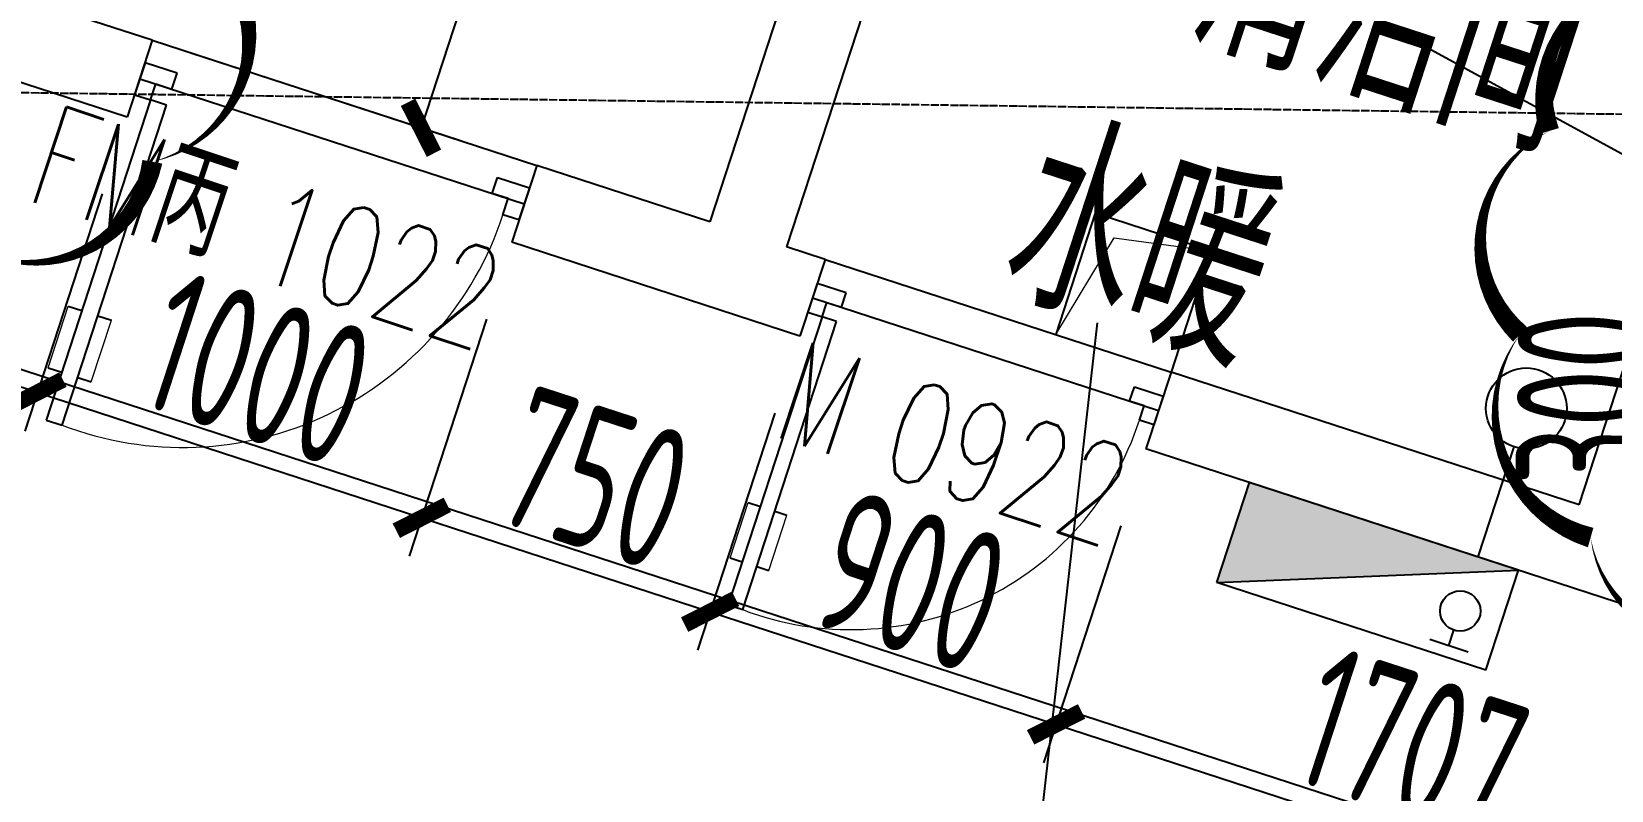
# Model space of a CAD drawing. Header units: millimetres. Extents: x 11639278 to 23698211, y -13072636 to -5537337.
# Drawn here: x 11841909 to 11845816, y -6352087 to -6350209 of the extents above; entities that cross this region are included whole.
import ezdxf
from ezdxf.enums import TextEntityAlignment as Align

# ---------------------------------------------------------------- set-up
doc = ezdxf.new("R2010")
doc.units = ezdxf.units.MM
doc.header["$LTSCALE"] = 10
doc.linetypes.add('A2-RG-AXIS$0$CENTER', pattern=[2, 1.25, -0.25, 0.25, -0.25])
doc.linetypes.add('A2-RG-AXIS$0$DOTE', pattern=[2.4200000000000004, 2, -0.2, 0.02, -0.2])
for name, color, linetype in [('A2-RB-F1$0$A-DIMS-100', 1, 'Continuous'), ('A2-RG-AXIS$0$A-GRID', 1, 'A2-RG-AXIS$0$CENTER'), ('A2-RI-F1$0$0P-FE-FH-P', 41, 'A2-RI-F1$0$YJdef_FE-FH_LINE_F'), ('A2-RI-F1$0$0P-FE-FH-V', 141, 'Continuous'), ('A2-RI-F1$0$0P-FE-HY', 141, 'Continuous'), ('A2-RI-F1$0$A-DOOR', 32, 'Continuous'), ('A2-RI-F1$0$A-HOLE', 2, 'Continuous'), ('A2-RI-F1$0$A-STRS', 50, 'Continuous'), ('A2-RI-F1$0$A-SYMB', 4, 'Continuous'), ('A2-RI-F1$0$A-SYMB-AREA', 4, 'Continuous'), ('A2-RI-F1$0$A-SYMB-DOOR', 4, 'Continuous'), ('A2-RI-F1$0$A-SYMB-NAME', 4, 'Continuous'), ('A2-RI-F1$0$A-WALL', 7, 'Continuous')]:
    doc.layers.add(name, color=color, linetype=linetype)
doc.layers.add('A2-RI-F1$0$A-DETL-LLIN', color=3, linetype='Continuous', lineweight=5)
doc.styles.add('A2-RB-F1$0$XD2008', font='hzs.shx', dxfattribs={"width": 0.7, "bigfont": 'hztxt.shx'})
doc.styles.add('A2-RI-F1$0$ECADI', font='hzs.shx', dxfattribs={"width": 0.7, "bigfont": 'hztxt.shx'})
doc.styles.add('A2-RI-F1$0$ECADI-TXT', font='simplex.shx', dxfattribs={"bigfont": 'hztxt.shx'})
doc.styles.add('A2-RI-F1$0$hz1', font='hzs.shx', dxfattribs={"width": 0.75, "bigfont": 'hztxt.shx'})
doc.linetypes.add('A2-RI-F1$0$YJdef_FE-FH_LINE_F', pattern='A,4,-0.2,["F",A2-RI-F1$0$hz1,S=0.2,R=0,X=-0.1,Y=-0.1],-0.1', length=4.3)
doc.dimstyles.new('A2-RB-F1$0$XD100$0', dxfattribs={"dimscale": 100, "dimtxt": 3.5, "dimasz": 1, "dimexe": 1, "dimexo": 2, "dimgap": 0.5, "dimtad": 1, "dimdec": 0, "dimdsep": 46, "dimtxsty": 'A2-RB-F1$0$XD2008', "dimblk1": 'A2-RB-F1$0$_ArchTick', "dimblk2": 'A2-RB-F1$0$_ArchTick', "dimsah": 1, "dimcen": 2.5, "dimclrt": 4, "dimaunit": 1, "dimadec": 0, "dimazin": 0, "dimtfac": 1, "dimtdec": 0, "dimtix": 1, "dimtmove": 1, "dimatfit": 3, "dimfxl": 0, "dimtolj": 1, "dimtzin": 0, "dimarcsym": 0})

# ---------------------------------------------------------------- blocks, each defined once
blk = doc.blocks.new('A2-RG-AXIS')
at = {"layer": 'A2-RG-AXIS$0$A-GRID', "linetype": 'A2-RG-AXIS$0$DOTE'}
blk.add_line((11835567.00715613, -6350274.750594574), (11872705.48030027, -6350774.939166326), dxfattribs=at)
blk = doc.blocks.new('A2-RB-F1$0$_ArchTick')
at = {"color": 0, "linetype": 'ByBlock', "const_width": 0.4}
blk.add_lwpolyline([(-0.5, -0.5), (0.5, 0.5)], dxfattribs=at)
blk = doc.blocks.new('*D1429')
at = {"layer": 'A2-RB-F1$0$A-DIMS-100', "color": 0, "lineweight": -2, "transparency": 16777216}
for p, q in [((11842752.06591133, -6348882.920541227), (11843416.65103073, -6349099.536680488)), ((11843321.57398271, -6349068.54708642), (11842872.22486872, -6350447.16428265)), ((11842302.71679735, -6350261.537737456), (11842967.30191674, -6350478.153876718))]:
    blk.add_line(p, q, dxfattribs=at)
at = {"layer": 'Defpoints', "color": 0, "transparency": 16777216}
for p in [(11842561.9118153, -6348820.94135309), (11842112.56270132, -6350199.55854932), (11842872.22486872, -6350447.16428265)]:
    blk.add_point(p, dxfattribs=at)
at = {"layer": 'A2-RB-F1$0$A-DIMS-100', "color": 0, "lineweight": -2, "transparency": 16777216, "xscale": 100, "yscale": 100, "zscale": 100}
for p, rotation in [((11843321.57398271, -6349068.54708642), 71.94704049287326), ((11842872.22486872, -6350447.16428265), 251.9470404928733)]:
    blk.add_blockref('A2-RB-F1$0$_ArchTick', p, dxfattribs=dict(at, rotation=rotation))
at = {"layer": 'A2-RB-F1$0$A-DIMS-100', "color": 4, "transparency": 16777216, "insert": (11842882.97606768, -6349688.129097881), "char_height": 350, "attachment_point": 5, "rotation": 71.94704049287326, "style": 'A2-RB-F1$0$XD2008'}
blk.add_mtext('\\A1;1450', dxfattribs=at)
blk = doc.blocks.new('*D1201')
at = {"layer": 'A2-RB-F1$0$A-DIMS-100', "color": 0, "lineweight": -2, "transparency": 16777216}
for p, q in [((11842083.68137307, -6350610.856335461), (11841892.40435209, -6351197.700244044)), ((11843034.45185323, -6350920.752276136), (11842843.17483226, -6351507.596184717)), ((11841923.39394616, -6351102.623196027), (11842874.16442632, -6351412.519136701))]:
    blk.add_line(p, q, dxfattribs=at)
at = {"layer": 'Defpoints', "color": 0, "transparency": 16777216}
for p in [(11842145.66056121, -6350420.702239428), (11843096.43104137, -6350730.598180102), (11842874.16442632, -6351412.519136701)]:
    blk.add_point(p, dxfattribs=at)
at = {"layer": 'A2-RB-F1$0$A-DIMS-100', "color": 0, "lineweight": -2, "transparency": 16777216, "xscale": 100, "yscale": 100, "zscale": 100}
for p, rotation in [((11841923.39394616, -6351102.623196027), 161.9470404932704), ((11842874.16442632, -6351412.519136701), 341.9470404932705)]:
    blk.add_blockref('A2-RB-F1$0$_ArchTick', p, dxfattribs=dict(at, rotation=rotation))
at = {"layer": 'A2-RB-F1$0$A-DIMS-100', "color": 4, "transparency": 16777216, "insert": (11842468.5057729, -6351043.647808326), "char_height": 350, "attachment_point": 5, "rotation": 341.94704049327044, "style": 'A2-RB-F1$0$XD2008'}
blk.add_mtext('\\A1;1000', dxfattribs=at)
blk = doc.blocks.new('*D1202')
at = {"layer": 'A2-RB-F1$0$A-DIMS-100', "color": 0, "lineweight": -2, "transparency": 16777216}
for p, q in [((11841798.45022903, -6350517.88755326), (11841607.17320805, -6351104.731461843)), ((11842083.68137307, -6350610.85633546), (11841892.40435209, -6351197.700244043)), ((11841923.39394616, -6351102.623196026), (11841638.16280212, -6351009.654413826)), ((11841780.77837414, -6351056.138804926), (11841322.53852401, -6351586.994797034)), ((11841322.53852401, -6351586.994797034), (11840628.47607349, -6351360.770760342))]:
    blk.add_line(p, q, dxfattribs=at)
at = {"layer": 'Defpoints', "color": 0, "transparency": 16777216}
for p in [(11841860.42941716, -6350327.733457226), (11842145.66056121, -6350420.702239428), (11841638.16280212, -6351009.654413826)]:
    blk.add_point(p, dxfattribs=at)
at = {"layer": 'A2-RB-F1$0$A-DIMS-100', "color": 0, "lineweight": -2, "transparency": 16777216, "xscale": 100, "yscale": 100, "zscale": 100}
for p, rotation in [((11841638.16280212, -6351009.654413826), 161.9470404932675), ((11841923.39394616, -6351102.623196026), 341.9470404932675)]:
    blk.add_blockref('A2-RB-F1$0$_ArchTick', p, dxfattribs=dict(at, rotation=rotation))
at = {"layer": 'A2-RB-F1$0$A-DIMS-100', "color": 4, "transparency": 16777216, "insert": (11841045.2338854, -6351259.959420651), "char_height": 350, "attachment_point": 5, "rotation": 341.94704049326754, "style": 'A2-RB-F1$0$XD2008'}
blk.add_mtext('\\A1;300', dxfattribs=at)
blk = doc.blocks.new('*D1274')
at = {"layer": 'A2-RB-F1$0$A-DIMS-100', "color": 0, "lineweight": -2, "transparency": 16777216}
for p, q in [((11844603.22314552, -6351432.080578248), (11844411.94612454, -6352018.924486827)), ((11844442.93571861, -6351923.84743881), (11846065.74303144, -6352452.788344353)), ((11846226.03045834, -6351961.02148379), (11846034.75343737, -6352547.865392369))]:
    blk.add_line(p, q, dxfattribs=at)
at = {"layer": 'Defpoints', "color": 0, "transparency": 16777216}
for p in [(11844665.20233365, -6351241.926482216), (11846288.00964648, -6351770.867387757), (11846065.74303144, -6352452.788344353)]:
    blk.add_point(p, dxfattribs=at)
at = {"layer": 'A2-RB-F1$0$A-DIMS-100', "color": 0, "lineweight": -2, "transparency": 16777216, "xscale": 100, "yscale": 100, "zscale": 100}
for p, rotation in [((11844442.93571861, -6351923.84743881), 161.9470404933315), ((11846065.74303144, -6352452.788344353), 341.9470404933315)]:
    blk.add_blockref('A2-RB-F1$0$_ArchTick', p, dxfattribs=dict(at, rotation=rotation))
at = {"layer": 'A2-RB-F1$0$A-DIMS-100', "color": 4, "transparency": 16777216, "insert": (11845324.06596167, -6351974.394533545), "char_height": 350, "attachment_point": 5, "rotation": 341.9470404933315, "style": 'A2-RB-F1$0$XD2008'}
blk.add_mtext('\\A1;1707', dxfattribs=at)
blk = doc.blocks.new('*D689')
at = {"layer": 'A2-RB-F1$0$A-DIMS-100', "color": 0, "lineweight": -2, "transparency": 16777216}
for p, q in [((11847144.89574307, -6350632.587684771), (11846537.42717528, -6350624.475412372)), ((11846637.41825971, -6350625.810715888), (11846633.41234916, -6350925.783969163)), ((11845987.66765176, -6350756.504457786), (11845977.91993609, -6351486.439374089)), ((11846635.41530443, -6350775.797342526), (11845987.66765176, -6350756.504457786)), ((11847140.88983253, -6350932.560938046), (11846533.42126473, -6350924.448665648))]:
    blk.add_line(p, q, dxfattribs=at)
at = {"layer": 'Defpoints', "color": 0, "transparency": 16777216}
for p in [(11847344.87791192, -6350635.258291802), (11846633.41234916, -6350925.783969163), (11847340.87200138, -6350935.231545078)]:
    blk.add_point(p, dxfattribs=at)
at = {"layer": 'A2-RB-F1$0$A-DIMS-100', "color": 0, "lineweight": -2, "transparency": 16777216, "xscale": 100, "yscale": 100, "zscale": 100}
for p, rotation in [((11846637.41825971, -6350625.810715888), 89.2349047040636), ((11846633.41234916, -6350925.783969163), 269.2349047040636)]:
    blk.add_blockref('A2-RB-F1$0$_ArchTick', p, dxfattribs=dict(at, rotation=rotation))
at = {"layer": 'A2-RB-F1$0$A-DIMS-100', "color": 4, "transparency": 16777216, "insert": (11845757.81385397, -6351118.467483029), "char_height": 350, "attachment_point": 5, "rotation": 89.23490470406361, "style": 'A2-RB-F1$0$XD2008'}
blk.add_mtext('\\A1;300', dxfattribs=at)
blk = doc.blocks.new('*D759')
at = {"layer": 'A2-RB-F1$0$A-DIMS-100', "color": 0, "lineweight": -2, "transparency": 16777216}
for p, q in [((11843747.52971336, -6351153.174231642), (11843556.25269239, -6351740.018140222)), ((11844603.22314552, -6351432.080578249), (11844411.94612454, -6352018.924486828)), ((11843587.24228646, -6351644.941092205), (11844442.93571861, -6351923.847438811))]:
    blk.add_line(p, q, dxfattribs=at)
at = {"layer": 'Defpoints', "color": 0, "transparency": 16777216}
for p in [(11843809.5089015, -6350963.020135609), (11844665.20233365, -6351241.926482216), (11844442.93571861, -6351923.847438811)]:
    blk.add_point(p, dxfattribs=at)
at = {"layer": 'A2-RB-F1$0$A-DIMS-100', "color": 0, "lineweight": -2, "transparency": 16777216, "xscale": 100, "yscale": 100, "zscale": 100}
for p, rotation in [((11843587.24228646, -6351644.941092205), 161.9470404934121), ((11844442.93571861, -6351923.847438811), 341.947040493412)]:
    blk.add_blockref('A2-RB-F1$0$_ArchTick', p, dxfattribs=dict(at, rotation=rotation))
at = {"layer": 'A2-RB-F1$0$A-DIMS-100', "color": 4, "transparency": 16777216, "insert": (11844084.81558919, -6351570.470907472), "char_height": 350, "attachment_point": 5, "rotation": 341.9470404934121, "style": 'A2-RB-F1$0$XD2008'}
blk.add_mtext('\\A1;900', dxfattribs=at)
blk = doc.blocks.new('*D760')
at = {"layer": 'A2-RB-F1$0$A-DIMS-100', "color": 0, "lineweight": -2, "transparency": 16777216}
for p, q in [((11843034.45185323, -6350920.752276136), (11842843.17483226, -6351507.596184716)), ((11843747.52971336, -6351153.174231641), (11843556.25269239, -6351740.018140221)), ((11842874.16442633, -6351412.519136699), (11843587.24228645, -6351644.941092204))]:
    blk.add_line(p, q, dxfattribs=at)
at = {"layer": 'Defpoints', "color": 0, "transparency": 16777216}
for p in [(11843096.43104137, -6350730.598180102), (11843809.5089015, -6350963.020135608), (11843587.24228645, -6351644.941092204)]:
    blk.add_point(p, dxfattribs=at)
at = {"layer": 'A2-RB-F1$0$A-DIMS-100', "color": 0, "lineweight": -2, "transparency": 16777216, "xscale": 100, "yscale": 100, "zscale": 100}
for p, rotation in [((11842874.16442633, -6351412.519136699), 161.9470404934189), ((11843587.24228645, -6351644.941092204), 341.9470404934189)]:
    blk.add_blockref('A2-RB-F1$0$_ArchTick', p, dxfattribs=dict(at, rotation=rotation))
at = {"layer": 'A2-RB-F1$0$A-DIMS-100', "color": 4, "transparency": 16777216, "insert": (11843300.42994304, -6351314.806756414), "char_height": 350, "attachment_point": 5, "rotation": 341.94704049341897, "style": 'A2-RB-F1$0$XD2008'}
blk.add_mtext('\\A1;750', dxfattribs=at)
blk = doc.blocks.new('A2-RI-F1$0$5erhfh')
at = {"layer": 'A2-RI-F1$0$A-SYMB-AREA', "style": 'A2-RI-F1$0$ECADI', "width": 0.7}
blk.add_attdef('340M2', text='', height=2.5, dxfattribs=at).set_placement((0, 1.25), align=Align.MIDDLE_LEFT)
at = {"layer": 'A2-RI-F1$0$A-SYMB-NAME', "style": 'A2-RI-F1$0$ECADI', "width": 0.7}
blk.add_attdef('CHINESENAME', (-12.29193252821193, 3.0875), '', height=4.5, dxfattribs=at)
blk = doc.blocks.new('A2-RI-F1$0$door-1000')
for p, q in [((0.6493001440558146, 0.6470603530760854), (0.7083274303022336, 0.7058840215922828)), ((0.7083274303022336, 0.7058840215922828), (0.7083274303022336, 0.7058840215922828)), ((0.7083274303022336, 0.7058840215922828), (0.7671510987011061, 0.6468567355786945)), ((0.6787119787186384, 0.6175467101875256), (0.6493001440558146, 0.6470603530760854)), ((0.7082256213780056, 0.6469585443846881), (0.6787119787186384, 0.6175467101875256)), ((0.7376374560417389, 0.617444901379713), (0.7082256213780056, 0.6469585443846881)), ((0.7671510987011061, 0.6468567355786945), (0.7376374560417389, 0.617444901379713)), ((0.05902728531691537, 0.058823668749028), (-4.638422979041934e-10, 3.510649548843503e-10)), ((0.0884391195140779, 0.02931002574223385), (0.05902728531691537, 0.058823668749028)), ((-4.638422979041934e-10, 3.510649548843503e-10), (0.05882366746845946, -0.05902728554610803)), ((-4.638422979041934e-10, 3.510649548843503e-10), (-4.638422979041934e-10, 3.510649548843503e-10)), ((0.05892547639177792, -0.0001018084567476762), (0.0884391195140779, 0.02931002574223385)), ((0.05882366746845946, -0.05902728554610803), (0.08833731059166894, -0.02961545134712651)), ((0.08833731059166894, -0.02961545134712651), (0.05892547639177792, -0.0001018084567476762)), ((0.1178509532483076, -0.000203617149963975), (0.08833731059166894, -0.02961545134712651)), ((0.08833731059166894, -0.02961545134712651), (0.6765739950369607, -0.619888310551687)), ((0.7060876381601702, -0.5904764763545245), (0.1178509532483076, -0.000203617149963975)), ((0.5050864988024841, -0.3887795741884474), (0.5300519447773695, -0.3639002478448674)), ((0.4506074101691411, -0.4430707346164127), (0.4755728561449359, -0.4181914085038443)), ((0.6182652814331959, -0.502350123713768), (0.6432307274099003, -0.4774707974866033)), ((0.5637861927989434, -0.5566412841435522), (0.588751638309077, -0.5317619579127495)), ((0.6765739950369607, -0.619888310551687), (0.7060876381601702, -0.5904764763545245))]:
    blk.add_line(p, q)
at = {"lineweight": 13}
for p, q in [((0.6432307274099003, -0.4774707974866033), (0.5300519447773695, -0.3639002478448674)), ((0.5637861927989434, -0.5566412841435522), (0.4506074101691411, -0.4430707346164127))]:
    blk.add_line(p, q, dxfattribs=at)
blk.add_arc((0.1481008371338248, 0.02847035136255727), 0.833333333809029, 312.0349782215454, 44.97267390679077, dxfattribs=at)
blk = doc.blocks.new('A2-RI-F1$0$ECADI-TAG-DOOR')
blk = doc.blocks.new('A2-RI-F1$0$A$C6F954C98')
at = {"extrusion": (0, 0, -1)}
blk.add_hatch(color=256, dxfattribs=at).paths.add_polyline_path([(-260.0000000090003, 699.9999999967113), (-2.842170943040401e-14, 0), (-9.014911483973265e-09, 700.0000000000581)])
for p, q in [((260.0000000090004, 699.9999999967113), (9.014911483973265e-09, 700.0000000000582)), ((0, 0), (9.014911483973265e-09, 700.0000000000582)), ((260.0000000090004, 699.9999999967113), (0, 0)), ((260, -3.346940502524376e-09), (260.0000000090004, 699.9999999967113)), ((230.6886803313682, 155.9033522173413, -1.266996079313821e-09), (230.68866480828, 55.90335221734131, -1.761503192563357e-09)), ((230.6886725698132, 105.9033522173413, -1.514249635938589e-09), (190.6886725698059, 105.9033584265853, -1.515010852889683e-09)), ((260, -3.346940502524376e-09), (0, 0))]:
    blk.add_line(p, q, dxfattribs=at)
blk.add_circle((-140.6886725698132, 105.9033661881112, -1.522564945677262e-06), 49.99999999999999, dxfattribs=at)
blk = doc.blocks.new('A2-RI-F1')
at = {"layer": 'A2-RI-F1$0$0P-FE-FH-P'}
blk.add_line((11845574.96003006, -6351236.775211065), (11845486.07323014, -6351509.482705244), dxfattribs=at)
at = {"layer": 'A2-RI-F1$0$0P-FE-FH-V'}
blk.add_circle((11845605.94962413, -6351141.698163048), 99.99999999999994, dxfattribs=at)
at = {"layer": 'A2-RI-F1$0$A-DETL-LLIN'}
blk.add_lwpolyline([(11844442.01218575, -6350958.823749803), (11844586.54302688, -6350719.378317066), (11844825.16414321, -6350751.374429961)], dxfattribs=at)
at = {"layer": 'A2-RI-F1$0$A-HOLE'}
for p, q in [((11844539.93275645, -6350658.405568648), (11844442.01218575, -6350958.823749802)), ((11844825.16414321, -6350751.374429961), (11844539.93275645, -6350658.405568648)), ((11844825.16414321, -6350751.374429961), (11844727.2433298, -6351051.792532006))]:
    blk.add_line(p, q, dxfattribs=at)
at = {"layer": 'A2-RI-F1$0$A-STRS'}
for p, q in [((11842207.63974934, -6350230.548143396), (11843158.41022951, -6350540.444084063)), ((11842176.65015528, -6350325.625191413), (11843127.42063544, -6350635.52113208)), ((11843871.48808963, -6350772.866039577), (11844727.2433298, -6351051.792532004)), ((11843840.49849557, -6350867.943087594), (11844696.25373573, -6351146.869580021))]:
    blk.add_line(p, q, dxfattribs=at)
at = {"layer": 'A2-RI-F1$0$A-SYMB'}
blk.add_lwpolyline([(11847011.99882421, -6353542.674564505), (11844347.99528472, -6352674.350827796), (11844545.1730036, -6350930.177739101)], dxfattribs=at)
at = {"layer": 'A2-RI-F1$0$A-WALL'}
for p, q in [((11844035.60605956, -6349301.280061134), (11843586.25694558, -6350679.897257373)), ((11844225.7601556, -6349363.259249267), (11843776.41104162, -6350741.876445509)), ((11842207.63974934, -6350230.548143396), (11841161.79222117, -6349889.662608631)), ((11845736.37500951, -6351380.710833185), (11846185.72412349, -6350002.093636942)), ((11842145.66056121, -6350420.702239428), (11841099.81303303, -6350079.816704687)), ((11842207.63974934, -6350230.548143396), (11842145.66056121, -6350420.702239429)), ((11843158.41022951, -6350540.444084067), (11843096.43104137, -6350730.598180099)), ((11843586.25694558, -6350679.897257373), (11843158.41022951, -6350540.444084069)), ((11843809.5089015, -6350963.020135609), (11843096.43104137, -6350730.598180102)), ((11843871.48808963, -6350772.866039577), (11843776.41104162, -6350741.876445509)), ((11843871.48808963, -6350772.866039576), (11843809.5089015, -6350963.020135609)), ((11844727.18152178, -6351051.772386184), (11844665.20233365, -6351241.926482217)), ((11845736.37500951, -6351380.710833185), (11844727.18152179, -6351051.772386184)), ((11846288.00964648, -6351770.867387758), (11844665.20233365, -6351241.926482216))]:
    blk.add_line(p, q, dxfattribs=at)
at = {"layer": 'Defpoints', "color": 3}
blk.add_line((11846489, -6350866.5), (11821709.5, -6337304), dxfattribs=at)
at = {"layer": 'Defpoints', "color": 3, "linetype": 'Continuous'}
blk.add_line((11876854.97169655, -6362444.349408454), (11823602.24585224, -6345087.054547861), dxfattribs=at)
at = {"layer": 'Defpoints'}
blk.add_lwpolyline([(11841762.4681237, -6348751.254285099, 0, 50, 0.52056705), (11841257.79879527, -6348790.814979377, 0, 50, 0.52056705), (11841257.79879527, -6348790.814979377, 0, 50, 0.52056705), (11841059.89878884, -6349255.60006927, 0, 50, 0.52056705), (11841059.89878884, -6349255.60006927, 0, 50, 0.52056705), (11840802.60446844, -6349769.833233965, 0, 50, 0.52056705), (11840802.60446844, -6349769.833233964, 0, 50, 0.52056705), (11840881.76447101, -6350293.964951363, 0, 50, 0.52056705), (11840881.76447101, -6350293.964951362, 0, 50, 0.52056705), (11841208.32379366, -6350689.52720541, 0, 50, 0.52056705), (11841208.32379366, -6350689.52720541, 0, 50, 0.52056705), (11841752.57312337, -6350738.975280211, 0, 50, 0.52056705), (11841752.57312337, -6350738.975280211, 0, 50, 0.52056705), (11842207.7674502, -6350531.295600482, 0, 50, 0.52056705), (11842207.7674502, -6350531.295600482, 0, 50, 0.52056705), (11842395.7724563, -6350056.623130065, 0, 50, 0.52056705), (11842395.7724563, -6350056.623130066, 0, 50, 0.52056705), (11842385.87745598, -6349542.38996537, 0, 50, 0.52056705), (11842385.87745598, -6349542.38996537, 0, 50, 0.52056705), (11842267.13745212, -6349047.931561722, 0, 50, 0.52056705), (11842267.13745212, -6349047.931561722, 0, 50, 0.52056705), (11841762.46812369, -6348751.254285099, 0, 0, 0)], format="xyseb", dxfattribs=at)
at = {"layer": 'Defpoints', "color": 3}
blk.add_lwpolyline([(11845980.79965689, -6350054.697031403, 0, 50, 0.52056705), (11845662.19127828, -6350455.171143797, 0, 50, 0.52056705), (11845662.19127828, -6350455.171143797, 0, 50, 0.52056705), (11845590.24330752, -6350958.332304953, 0, 50, 0.52056705), (11845590.24330752, -6350958.332304953, 0, 50, 0.52056705), (11845764.97056499, -6351461.490905267, 0, 50, 0.52056705), (11845764.97056499, -6351461.490905267, 0, 50, 0.52056705), (11846217.18954625, -6351687.400363863, 0, 50, 0.52056705)], format="xyseb", dxfattribs=at)
ref = blk.add_blockref('A2-RI-F1$0$5erhfh', (11845829.6442446, -6350905.801212525), dxfattribs=dict(xscale=100.0000000002661, yscale=100.0000000002661, zscale=100.0000000002661, rotation=341.9467459264774))
ref.add_attrib('CHINESENAME', '清洁间', (11844756.64742472, -6350231.323310858), dxfattribs={"layer": 'A2-RI-F1$0$A-SYMB-NAME', "height": 449.9999999999999, "rotation": 341.9467459342023, "style": 'A2-RI-F1$0$ECADI', "width": 0.7})
ref = blk.add_blockref('A2-RI-F1$0$5erhfh', (11845360.47554306, -6351527.524753824), dxfattribs=dict(xscale=100.0000000002661, yscale=100.0000000002661, zscale=100.0000000002661, rotation=341.9467459264774))
ref.add_attrib('CHINESENAME', '水暖', (11844287.47872318, -6350853.046852155), dxfattribs={"layer": 'A2-RI-F1$0$A-SYMB-NAME', "height": 449.9999999999999, "rotation": 341.9467459342023, "style": 'A2-RI-F1$0$ECADI', "width": 0.7})
at = {"layer": 'A2-RI-F1$0$0P-FE-HY', "xscale": -1, "rotation": 71.94704049318837}
blk.add_blockref('A2-RI-F1$0$A$C6F954C98', (11845586.76302447, -6351542.301728529), dxfattribs=at)
at = {"layer": 'A2-RI-F1$0$A-DOOR'}
for p, xscale, yscale, zscale, rotation in [((11842189.56248615, -6350286.009755522), 1000.000000000121, 1000.000000000121, 1000.000000000121, 297.0460334203052), ((11843852.11959335, -6350832.28919529), 900.000000000201, 900.000000000201, 900.000000000201, 297.0460334202938)]:
    blk.add_blockref('A2-RI-F1$0$door-1000', p, dxfattribs=dict(at, xscale=xscale, yscale=yscale, zscale=zscale, rotation=rotation))
at = {"layer": 'A2-RI-F1$0$A-SYMB-DOOR'}
ref = blk.add_blockref('A2-RI-F1$0$ECADI-TAG-DOOR', (11842341.80914791, -6351541.640029094), dxfattribs=dict(at, xscale=100.0000000021948, yscale=100.0000000021948, zscale=100.0000000021948, rotation=341.6200525909762))
ref.add_attrib('门窗主编号1', 'FM丙', dxfattribs={"height": 250.0000000002097, "rotation": 341.620052493189, "style": 'A2-RI-F1$0$ECADI-TXT', "width": 0.6999999999999982}).set_placement((11842353.24829084, -6350777.853976386), align=Align.RIGHT)
ref.add_attrib('门窗主编号2', '1022', (11842445.7952195, -6350813.054707914, 333.3333333332655), dxfattribs={"height": 250.0000000002097, "rotation": 341.620052493189, "style": 'A2-RI-F1$0$ECADI-TXT', "width": 0.6999999999999982})
ref = blk.add_blockref('A2-RI-F1$0$ECADI-TAG-DOOR', (11843894.51392842, -6352027.585321181, -333.3333333332655), dxfattribs=dict(at, xscale=100.0000000021948, yscale=100.0000000021948, zscale=100.0000000021948, rotation=341.6200525909762))
ref.add_attrib('门窗主编号1', 'M', dxfattribs={"height": 250.0000000002097, "rotation": 341.620052493189, "style": 'A2-RI-F1$0$ECADI-TXT', "width": 0.6999999999999982}).set_placement((11843905.95307135, -6351263.799268472, -333.3333333332655), align=Align.RIGHT)
ref.add_attrib('门窗主编号2', '0922', (11843998.5, -6351299), dxfattribs={"height": 250.0000000002097, "rotation": 341.620052493189, "style": 'A2-RI-F1$0$ECADI-TXT', "width": 0.6999999999999982})
blk = doc.blocks.new('A2-RB-F1')
at = {"layer": 'A2-RB-F1$0$A-DIMS-100'}
for p1, p2, distance, picture, middle in [((11842561.9118153, -6348820.94135309), (11842112.56270132, -6350199.55854932), 798.9963753088341, '*D1429', (11842882.97606768, -6349688.129097881)), ((11842145.66056121, -6350420.702239429), (11843096.43104137, -6350730.598180102), -717.2298370913531, '*D1201', (11842468.5057729, -6351043.647808326)), ((11843096.43104137, -6350730.598180103), (11843809.5089015, -6350963.020135609), -717.2298370878115, '*D760', (11843300.42994304, -6351314.806756414)), ((11843809.5089015, -6350963.020135609), (11844665.20233365, -6351241.926482216), -717.229837084348, '*D759', (11844084.81558919, -6351570.470907472)), ((11844665.20233365, -6351241.926482216), (11846288.00964648, -6351770.867387758), -717.2298370858107, '*D1274', (11845324.06596167, -6351974.394533545))]:
    dim = blk.add_aligned_dim(p1=p1, p2=p2, distance=distance, dimstyle='A2-RB-F1$0$XD100$0', dxfattribs=at)
    dim.commit()
    dim.dimension.update_dxf_attribs({"geometry": picture, "text_midpoint": middle})
for base, p1, p2, angle, picture, middle in [((11841638.16280212, -6351009.654413826), (11842145.66056121, -6350420.702239428), (11841860.42941716, -6350327.733457226), 161.94704049348806, '*D1202', (11841275, -6351571.5)), ((11846633.41234916, -6350925.783969163), (11847344.87791192, -6350635.258291802), (11847340.87200137, -6350935.231545078), 269.23490470370785, '*D689', (11845987, -6350806.5))]:
    dim = blk.add_linear_dim(base=base, p1=p1, p2=p2, angle=angle, dimstyle='A2-RB-F1$0$XD100$0', dxfattribs=at)
    dim.commit()
    dim.dimension.update_dxf_attribs({"geometry": picture, "text_midpoint": middle, "dimtype": 129})

msp = doc.modelspace()

# ---------------------------------------------------------------- block references
for name in ['A2-RI-F1', 'A2-RB-F1', 'A2-RG-AXIS']:
    msp.add_blockref(name, (0, 0))

doc.saveas('drawing.dxf')
